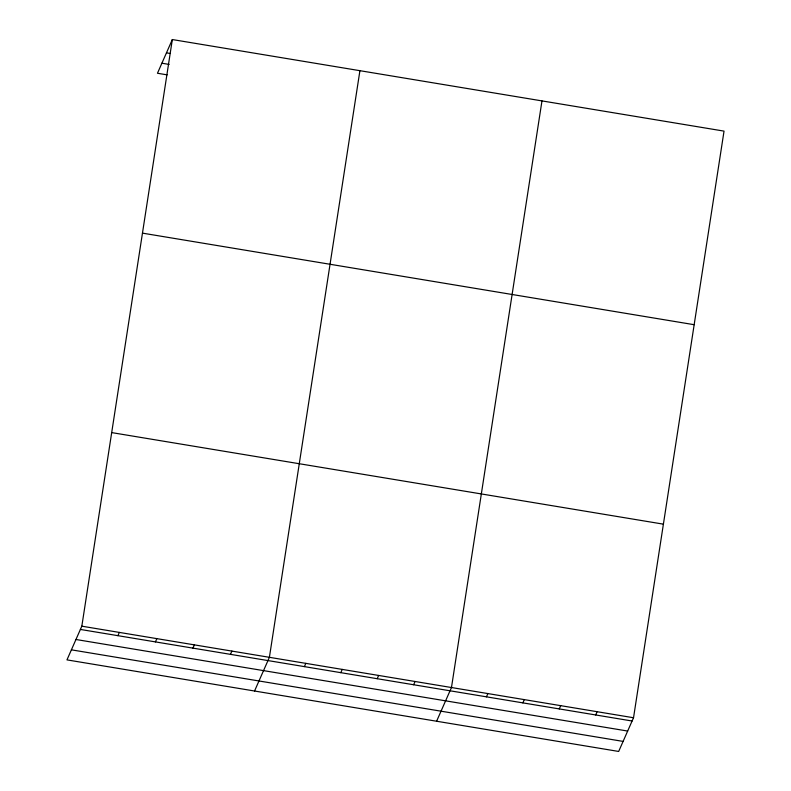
<?xml version="1.0" encoding="UTF-8"?>
<svg xmlns="http://www.w3.org/2000/svg" width="791" height="791" viewBox="0 0 791 791"><rect width="100%" height="100%" fill="white"/><g stroke="black" fill="none" stroke-linecap="round" stroke-linejoin="round"><path stroke-width="1.19" d="M81.829 626.185L172.329 39.55L724.032 131.118L633.532 717.744L618.671 751.45L66.968 659.882L81.829 626.185L633.532 717.744M359.915 70.686L269.405 657.311L254.544 691.018M541.973 100.902L451.473 687.527L436.602 721.234M172.329 39.55L157.468 73.256L167.148 74.858M117.908 635.667L119.342 632.404M155.422 641.897L156.865 638.634M192.935 648.126L194.378 644.863M230.458 654.345L231.892 651.092M304.387 666.615L305.82 663.352M340.792 672.666L342.236 669.404M377.208 678.708L378.642 675.445M413.624 684.749L415.057 681.486M486.445 696.831L487.879 693.569M522.861 702.883L524.295 699.62M559.267 708.924L560.71 705.661M595.682 714.965L597.116 711.702M166.466 52.859L170.095 53.462M161.898 63.211L169.155 64.417M142.469 233.137L694.172 324.705M111.699 432.598L663.402 524.156M80.395 629.448L632.098 721.006M75.956 639.494L627.668 731.052M71.398 649.836L623.1 741.404"/></g></svg>
